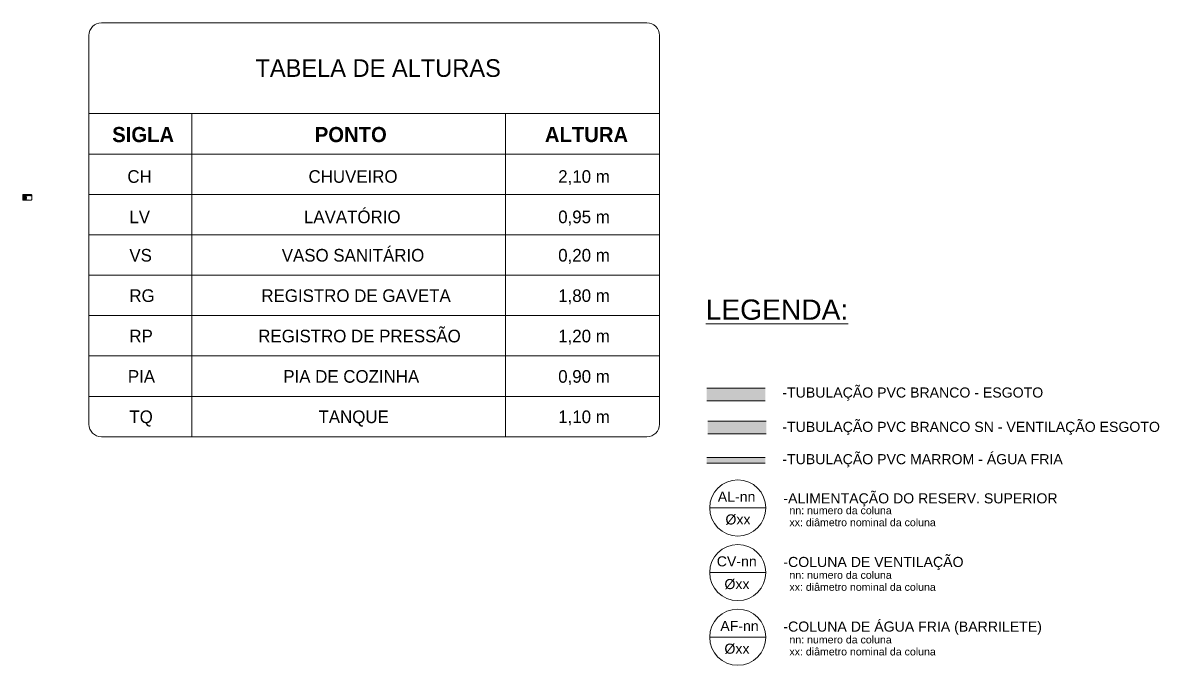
# Model space of a CAD drawing. Header units: metres. Extents: x 15.2 to 39, y -2.1 to 25.8.
# Drawn here: x 27.71 to 38.97, y -2.14 to 4.23 of the extents above; entities that cross this region are included whole.
import ezdxf

# ---------------------------------------------------------------- set-up
doc = ezdxf.new("R2010")
doc.units = ezdxf.units.M
for name, color, linetype, lineweight in [('A-DETL', 7, 'Continuous', 5), ('A-DETL-GENF', 7, 'Continuous', 5), ('A-DETL-MEDM', 7, 'Continuous', 15), ('G-ANNO-TEXT', 7, 'Continuous', 5)]:
    doc.layers.add(name, color=color, linetype=linetype, lineweight=lineweight)
doc.styles.add('Arial_1', font='arial.ttf', dxfattribs={"height": 0.004})
doc.styles.add('Arial_2', font='arial.ttf', dxfattribs={"height": 0.0025})
doc.styles.add('Arial_3', font='arial.ttf', dxfattribs={"height": 0.1})
doc.styles.add('Arial_4', font='arial.ttf', dxfattribs={"height": 0.2})
doc.styles.add('Arial_5', font='arial.ttf', dxfattribs={"height": 0.075})
doc.styles.add('Century Gothic_4', font='GOTHIC.TTF', dxfattribs={"height": 0.175})
doc.styles.add('Century Gothic_5', font='GOTHIC.TTF', dxfattribs={"height": 0.125})
doc.styles.add('Century Gothic_B_2', font='GOTHICB.TTF', dxfattribs={"height": 0.15})

msp = doc.modelspace()

# ---------------------------------------------------------------- hatches: boundary and pattern name
at = {"layer": 'A-DETL-GENF', "true_color": 0x408080}
h = msp.add_hatch(color=137, dxfattribs=at)
h.paths.add_polyline_path([(27.731, 2.51), (27.731, 2.513), (27.73, 2.513), (27.73, 2.51)])
h.paths.add_polyline_path([(27.73, 2.51), (27.73, 2.513), (27.728, 2.513), (27.727, 2.513), (27.713, 2.513), (27.713, 2.51), (27.727, 2.51), (27.728, 2.51)])
at = {"layer": 'A-DETL-GENF', "true_color": 0xa65300}
h = msp.add_hatch(color=34, dxfattribs=at)
h.paths.add_polyline_path([(27.728, 2.501), (27.73, 2.501), (27.73, 2.504), (27.728, 2.504), (27.727, 2.504), (27.713, 2.504), (27.713, 2.501), (27.727, 2.501), (27.727, 2.501)])
h.paths.add_polyline_path([(27.731, 2.501), (27.731, 2.504), (27.73, 2.504), (27.73, 2.501)])
at = {"layer": 'A-DETL-GENF', "true_color": 0x00ffff}
h = msp.add_hatch(color=4, dxfattribs=at)
h.paths.add_polyline_path([(27.73, 2.492), (27.731, 2.492), (27.731, 2.495), (27.73, 2.495)])
h.paths.add_polyline_path([(27.73, 2.492), (27.73, 2.495), (27.728, 2.495), (27.727, 2.495), (27.713, 2.495), (27.713, 2.492), (27.727, 2.492), (27.728, 2.492)])
at = {"layer": 'A-DETL-GENF', "true_color": 0x400080}
h = msp.add_hatch(color=196, dxfattribs=at)
h.paths.add_polyline_path([(27.731, 2.483), (27.731, 2.486), (27.73, 2.486), (27.73, 2.483)])
h.paths.add_polyline_path([(27.73, 2.483), (27.73, 2.486), (27.728, 2.486), (27.727, 2.486), (27.713, 2.486), (27.713, 2.483), (27.727, 2.483), (27.728, 2.483)])
at = {"layer": 'A-DETL-GENF', "true_color": 0xff0000}
h = msp.add_hatch(color=1, dxfattribs=at)
h.paths.add_polyline_path([(27.731, 2.474), (27.731, 2.477), (27.73, 2.477), (27.73, 2.474)])
h.paths.add_polyline_path([(27.73, 2.474), (27.73, 2.477), (27.728, 2.477), (27.727, 2.477), (27.713, 2.477), (27.713, 2.474), (27.727, 2.474), (27.728, 2.474)])
at = {"layer": 'A-DETL-GENF', "true_color": 0x408080}
msp.add_hatch(color=137, dxfattribs=at).paths.add_polyline_path([(27.73, 2.509), (27.73, 2.514), (27.73, 2.514), (27.73, 2.509), (27.73, 2.509)])
at = {"layer": 'A-DETL-GENF', "true_color": 0xa65300}
msp.add_hatch(color=34, dxfattribs=at).paths.add_polyline_path([(27.73, 2.5), (27.73, 2.5), (27.73, 2.505), (27.73, 2.505), (27.73, 2.501)])
at = {"layer": 'A-DETL-GENF', "true_color": 0x00ffff}
for points in [[(27.73, 2.491), (27.73, 2.496), (27.73, 2.496), (27.73, 2.491), (27.73, 2.491)], [(35.068, -0.136), (35.068, -0.078), (34.488, -0.078), (34.488, -0.136)]]:
    msp.add_hatch(color=4, dxfattribs=at).paths.add_polyline_path(points)
at = {"layer": 'A-DETL-GENF', "true_color": 0x400080}
msp.add_hatch(color=196, dxfattribs=at).paths.add_polyline_path([(27.73, 2.483), (27.73, 2.483), (27.73, 2.487), (27.73, 2.487), (27.73, 2.483)])
at = {"layer": 'A-DETL-GENF', "true_color": 0xff0000}
msp.add_hatch(color=1, dxfattribs=at).paths.add_polyline_path([(27.73, 2.474), (27.73, 2.478), (27.73, 2.478), (27.73, 2.474), (27.73, 2.474)])
at = {"layer": 'A-DETL-GENF', "true_color": 0x804000}
msp.add_hatch(color=36, dxfattribs=at).paths.add_polyline_path([(35.068, 0.482), (35.068, 0.608), (34.488, 0.608), (34.488, 0.482)])
at = {"layer": 'A-DETL-GENF', "true_color": 0x8000ff}
msp.add_hatch(color=190, dxfattribs=at).paths.add_polyline_path([(35.068, 0.156), (35.077, 0.156), (35.077, 0.282), (34.497, 0.282), (34.497, 0.156)])

# ---------------------------------------------------------------- linework, layer by layer
at = {"layer": 'A-DETL'}
for p, q in [((28.491, 4.227), (33.895, 4.227)), ((28.366, 0.252), (28.366, 4.102)), ((34.02, 4.102), (34.02, 0.252)), ((28.366, 3.327), (34.02, 3.327)), ((29.386, 3.327), (29.386, 0.127)), ((32.495, 3.327), (32.495, 0.127)), ((28.366, 2.927), (34.02, 2.927)), ((27.71, 2.52), (27.71, 2.476)), ((27.799, 2.516), (27.71, 2.516)), ((27.727, 2.513), (27.713, 2.513)), ((27.713, 2.513), (27.713, 2.51)), ((27.713, 2.51), (27.727, 2.51)), ((27.727, 2.504), (27.713, 2.504)), ((27.713, 2.504), (27.713, 2.501)), ((27.713, 2.501), (27.727, 2.501)), ((27.727, 2.495), (27.713, 2.495)), ((27.713, 2.495), (27.713, 2.492)), ((27.713, 2.492), (27.727, 2.492)), ((27.727, 2.486), (27.713, 2.486)), ((27.713, 2.486), (27.713, 2.483)), ((27.713, 2.483), (27.727, 2.483)), ((27.794, 2.525), (27.715, 2.525)), ((27.728, 2.513), (27.727, 2.513)), ((27.727, 2.51), (27.728, 2.51)), ((27.728, 2.504), (27.727, 2.504)), ((27.727, 2.501), (27.728, 2.501)), ((27.728, 2.495), (27.727, 2.495)), ((27.727, 2.492), (27.728, 2.492)), ((27.728, 2.486), (27.727, 2.486)), ((27.727, 2.483), (27.728, 2.483)), ((27.728, 2.477), (27.727, 2.477)), ((27.73, 2.513), (27.728, 2.513)), ((27.728, 2.51), (27.73, 2.51)), ((27.73, 2.504), (27.728, 2.504)), ((27.728, 2.501), (27.73, 2.501)), ((27.73, 2.495), (27.728, 2.495)), ((27.728, 2.492), (27.73, 2.492)), ((27.73, 2.486), (27.728, 2.486)), ((27.728, 2.483), (27.73, 2.483)), ((27.73, 2.477), (27.728, 2.477)), ((27.73, 2.514), (27.73, 2.514)), ((27.73, 2.514), (27.73, 2.509)), ((27.73, 2.509), (27.73, 2.514)), ((27.73, 2.51), (27.73, 2.513)), ((27.73, 2.513), (27.73, 2.51)), ((27.731, 2.513), (27.73, 2.513)), ((27.73, 2.51), (27.731, 2.51)), ((27.73, 2.509), (27.73, 2.509)), ((27.73, 2.505), (27.73, 2.505)), ((27.73, 2.505), (27.73, 2.5)), ((27.73, 2.5), (27.73, 2.505)), ((27.731, 2.504), (27.73, 2.504)), ((27.73, 2.501), (27.731, 2.501)), ((27.73, 2.5), (27.73, 2.5)), ((27.73, 2.496), (27.73, 2.496)), ((27.73, 2.496), (27.73, 2.491)), ((27.73, 2.491), (27.73, 2.496)), ((27.731, 2.495), (27.73, 2.495)), ((27.73, 2.492), (27.731, 2.492)), ((27.73, 2.491), (27.73, 2.491)), ((27.73, 2.487), (27.73, 2.487)), ((27.73, 2.487), (27.73, 2.483)), ((27.73, 2.483), (27.73, 2.487)), ((27.731, 2.486), (27.73, 2.486)), ((27.73, 2.483), (27.731, 2.483)), ((27.73, 2.483), (27.73, 2.483)), ((27.73, 2.478), (27.73, 2.478)), ((27.73, 2.478), (27.73, 2.474)), ((27.73, 2.474), (27.73, 2.478)), ((27.731, 2.477), (27.73, 2.477)), ((27.731, 2.51), (27.731, 2.513)), ((27.731, 2.501), (27.731, 2.504)), ((27.731, 2.492), (27.731, 2.495)), ((27.731, 2.483), (27.731, 2.486)), ((27.731, 2.474), (27.731, 2.477)), ((27.732, 2.511), (27.746, 2.511)), ((27.733, 2.502), (27.747, 2.502)), ((27.733, 2.493), (27.747, 2.493)), ((27.733, 2.485), (27.747, 2.485)), ((27.746, 2.511), (27.745, 2.513)), ((27.746, 2.511), (27.745, 2.51)), ((27.747, 2.502), (27.746, 2.504)), ((27.747, 2.502), (27.746, 2.501)), ((27.747, 2.493), (27.746, 2.495)), ((27.747, 2.493), (27.746, 2.492)), ((27.747, 2.485), (27.746, 2.486)), ((27.747, 2.485), (27.746, 2.483)), ((27.799, 2.476), (27.799, 2.52)), ((28.366, 2.527), (34.02, 2.527)), ((27.727, 2.477), (27.713, 2.477)), ((27.713, 2.477), (27.713, 2.474)), ((27.713, 2.474), (27.727, 2.474)), ((27.794, 2.471), (27.715, 2.471)), ((27.727, 2.474), (27.728, 2.474)), ((27.728, 2.474), (27.73, 2.474)), ((27.73, 2.474), (27.731, 2.474)), ((27.73, 2.474), (27.73, 2.474)), ((27.733, 2.476), (27.747, 2.476)), ((27.747, 2.476), (27.746, 2.477)), ((27.747, 2.476), (27.746, 2.474)), ((28.366, 2.127), (34.02, 2.127)), ((28.366, 1.727), (34.02, 1.727)), ((28.366, 1.327), (34.02, 1.327)), ((28.366, 0.927), (34.02, 0.927)), ((28.366, 0.927), (34.02, 0.927)), ((28.366, 0.527), (34.02, 0.527)), ((33.895, 0.127), (28.491, 0.127))]:
    msp.add_line(p, q, dxfattribs=at)
at = {"layer": 'A-DETL', "color": 5, "lineweight": 15, "true_color": 0x0000ff}
for p, q in [((35.068, -0.078), (34.488, -0.078)), ((34.488, -0.136), (35.068, -0.136))]:
    msp.add_line(p, q, dxfattribs=at)
at = {"layer": 'A-DETL', "color": 94, "true_color": 0x00a600}
for p, q in [((34.517, -0.578), (35.073, -0.578)), ((34.517, -1.218), (35.073, -1.218)), ((34.517, -1.858), (35.073, -1.858))]:
    msp.add_line(p, q, dxfattribs=at)
for centre in [(34.795, -0.578), (34.795, -1.218), (34.795, -1.858)]:
    msp.add_circle(centre, 0.278, dxfattribs=at)
at = {"layer": 'A-DETL'}
for centre, radius, start, end in [((28.491, 4.102), 0.125, 90, 180), ((33.895, 4.102), 0.125, 0, 90), ((27.715, 2.52), 0.005, 90, 180), ((27.794, 2.52), 0.005, 0, 90), ((27.715, 2.476), 0.005, 180, 270), ((27.794, 2.476), 0.005, 270, 0), ((28.491, 0.252), 0.125, 180, 270), ((33.895, 0.252), 0.125, 270, 0)]:
    msp.add_arc(centre, radius, start, end, dxfattribs=at)
at = {"layer": 'A-DETL-MEDM'}
for p, q in [((35.068, 0.608), (34.488, 0.608)), ((34.488, 0.482), (35.068, 0.482)), ((35.077, 0.282), (34.497, 0.282)), ((34.497, 0.156), (35.077, 0.156))]:
    msp.add_line(p, q, dxfattribs=at)

# ---------------------------------------------------------------- texts
at = {"layer": 'G-ANNO-TEXT', "attachment_point": 1, "bg_fill": 3, "box_fill_scale": 1.25, "bg_fill_color": 256, "bg_fill_true_color": 13158600, "bg_fill_transparency": 0}
for s, insert, char_height, width, style in [('TABELA DE ALTURAS', (30.016, 3.866), 0.175, 2.76181, 'Century Gothic_4'), ('\\LLEGENDA:', (34.477, 1.486), 0.2, 1.72363, 'Arial_4')]:
    msp.add_mtext(s, dxfattribs=dict(at, insert=insert, char_height=char_height, width=width, style=style))
at = {"layer": 'G-ANNO-TEXT', "attachment_point": 1}
for s, insert, char_height, width, style in [('SIGLA', (28.597, 3.195), 0.15, 0.72152, 'Century Gothic_B_2'), ('PONTO', (30.604, 3.195), 0.15, 0.87384, 'Century Gothic_B_2'), ('ALTURA', (32.884, 3.195), 0.15, 0.90992, 'Century Gothic_B_2'), ('CH', (28.747, 2.767), 0.125, 0.31667, 'Century Gothic_5'), ('CHUVEIRO', (30.542, 2.767), 0.125, 1.0903, 'Century Gothic_5'), ('2,10 m', (33.016, 2.767), 0.125, 0.6654, 'Century Gothic_5'), ('LEGENDA - TUBULAÇÕES', (27.721, 2.522), 0.004, 0.08482, 'Arial_1'), ('ESGOTO - ÁGUAS CINZAS', (27.751, 2.512), 0.0025, 0.05339, 'Arial_2'), ('ESGOTO - ÁGUAS NEGRAS', (27.751, 2.503), 0.0025, 0.05572, 'Arial_2'), ('ÁGUA FRIA', (27.751, 2.494), 0.0025, 0.02277, 'Arial_2'), ('VENTILAÇÃO', (27.751, 2.486), 0.0025, 0.02678, 'Arial_2'), ('ÁGUA QUENTE', (27.751, 2.477), 0.0025, 0.03078, 'Arial_2'), ('LV', (28.767, 2.367), 0.125, 0.24451, 'Century Gothic_5'), ('LAVATÓRIO', (30.497, 2.367), 0.125, 1.18249, 'Century Gothic_5'), ('0,95 m', (33.016, 2.367), 0.125, 0.6654, 'Century Gothic_5'), ('VS', (28.767, 1.987), 0.125, 0.25253, 'Century Gothic_5'), ('VASO SANITÁRIO', (30.277, 1.987), 0.125, 1.71561, 'Century Gothic_5'), ('0,20 m', (33.016, 1.987), 0.125, 0.6654, 'Century Gothic_5'), ('RG', (28.767, 1.587), 0.125, 0.31266, 'Century Gothic_5'), ('REGISTRO DE GAVETA', (30.075, 1.587), 0.125, 2.20464, 'Century Gothic_5'), ('1,80 m', (33.016, 1.587), 0.125, 0.6654, 'Century Gothic_5'), ('RP', (28.767, 1.187), 0.125, 0.25253, 'Century Gothic_5'), ('REGISTRO DE PRESSÃO', (30.044, 1.187), 0.125, 2.2808, 'Century Gothic_5'), ('1,20 m', (33.016, 1.187), 0.125, 0.6654, 'Century Gothic_5'), ('PIA DE COZINHA', (30.292, 0.787), 0.125, 1.67954, 'Century Gothic_5'), ('0,90 m', (33.016, 0.787), 0.125, 0.6654, 'Century Gothic_5'), ('PIA', (28.752, 0.787), 0.125, 0.32869, 'Century Gothic_5'), ('-TUBULAÇÃO PVC BRANCO - ESGOTO', (35.237, 0.615), 0.1, 3.18671, 'Arial_3'), ('TQ', (28.767, 0.387), 0.125, 0.27257, 'Century Gothic_5'), ('TANQUE', (30.641, 0.387), 0.125, 0.83376, 'Century Gothic_5'), ('1,10 m', (33.016, 0.387), 0.125, 0.6654, 'Century Gothic_5'), ('-TUBULAÇÃO PVC BRANCO SN - VENTILAÇÃO ESGOTO', (35.237, 0.275), 0.1, 4.61772, 'Arial_3'), ('-TUBULAÇÃO PVC MARROM - ÁGUA FRIA', (35.237, -0.045), 0.1, 3.42321, 'Arial_3'), ('AL-nn', (34.597, -0.417), 0.1, 0.46097, 'Arial_3'), ('-ALIMENTAÇÃO DO RESERV. SUPERIOR', (35.247, -0.433), 0.1, 3.35506, 'Arial_3'), ('nn: numero da coluna', (35.307, -0.565), 0.075, 1.23059, 'Arial_5'), ('Øxx', (34.673, -0.642), 0.1, 0.30865, 'Arial_3'), ('xx: diâmetro nominal da coluna', (35.307, -0.684), 0.075, 1.73565, 'Arial_5'), ('CV-nn', (34.587, -1.057), 0.1, 0.48903, 'Arial_3'), ('-COLUNA DE VENTILAÇÃO', (35.247, -1.063), 0.1, 2.20464, 'Arial_3'), ('nn: numero da coluna', (35.307, -1.205), 0.075, 1.23059, 'Arial_5'), ('Øxx', (34.663, -1.282), 0.1, 0.30865, 'Arial_3'), ('xx: diâmetro nominal da coluna', (35.307, -1.324), 0.075, 1.73565, 'Arial_5'), ('-COLUNA DE ÁGUA FRIA (BARRILETE)', (35.247, -1.703), 0.1, 3.16266, 'Arial_3'), ('AF-nn', (34.622, -1.697), 0.1, 0.46899, 'Arial_3'), ('nn: numero da coluna', (35.307, -1.845), 0.075, 1.23059, 'Arial_5'), ('Øxx', (34.663, -1.922), 0.1, 0.30865, 'Arial_3'), ('xx: diâmetro nominal da coluna', (35.307, -1.964), 0.075, 1.73565, 'Arial_5')]:
    msp.add_mtext(s, dxfattribs=dict(at, insert=insert, char_height=char_height, width=width, style=style))

doc.saveas('drawing.dxf')
